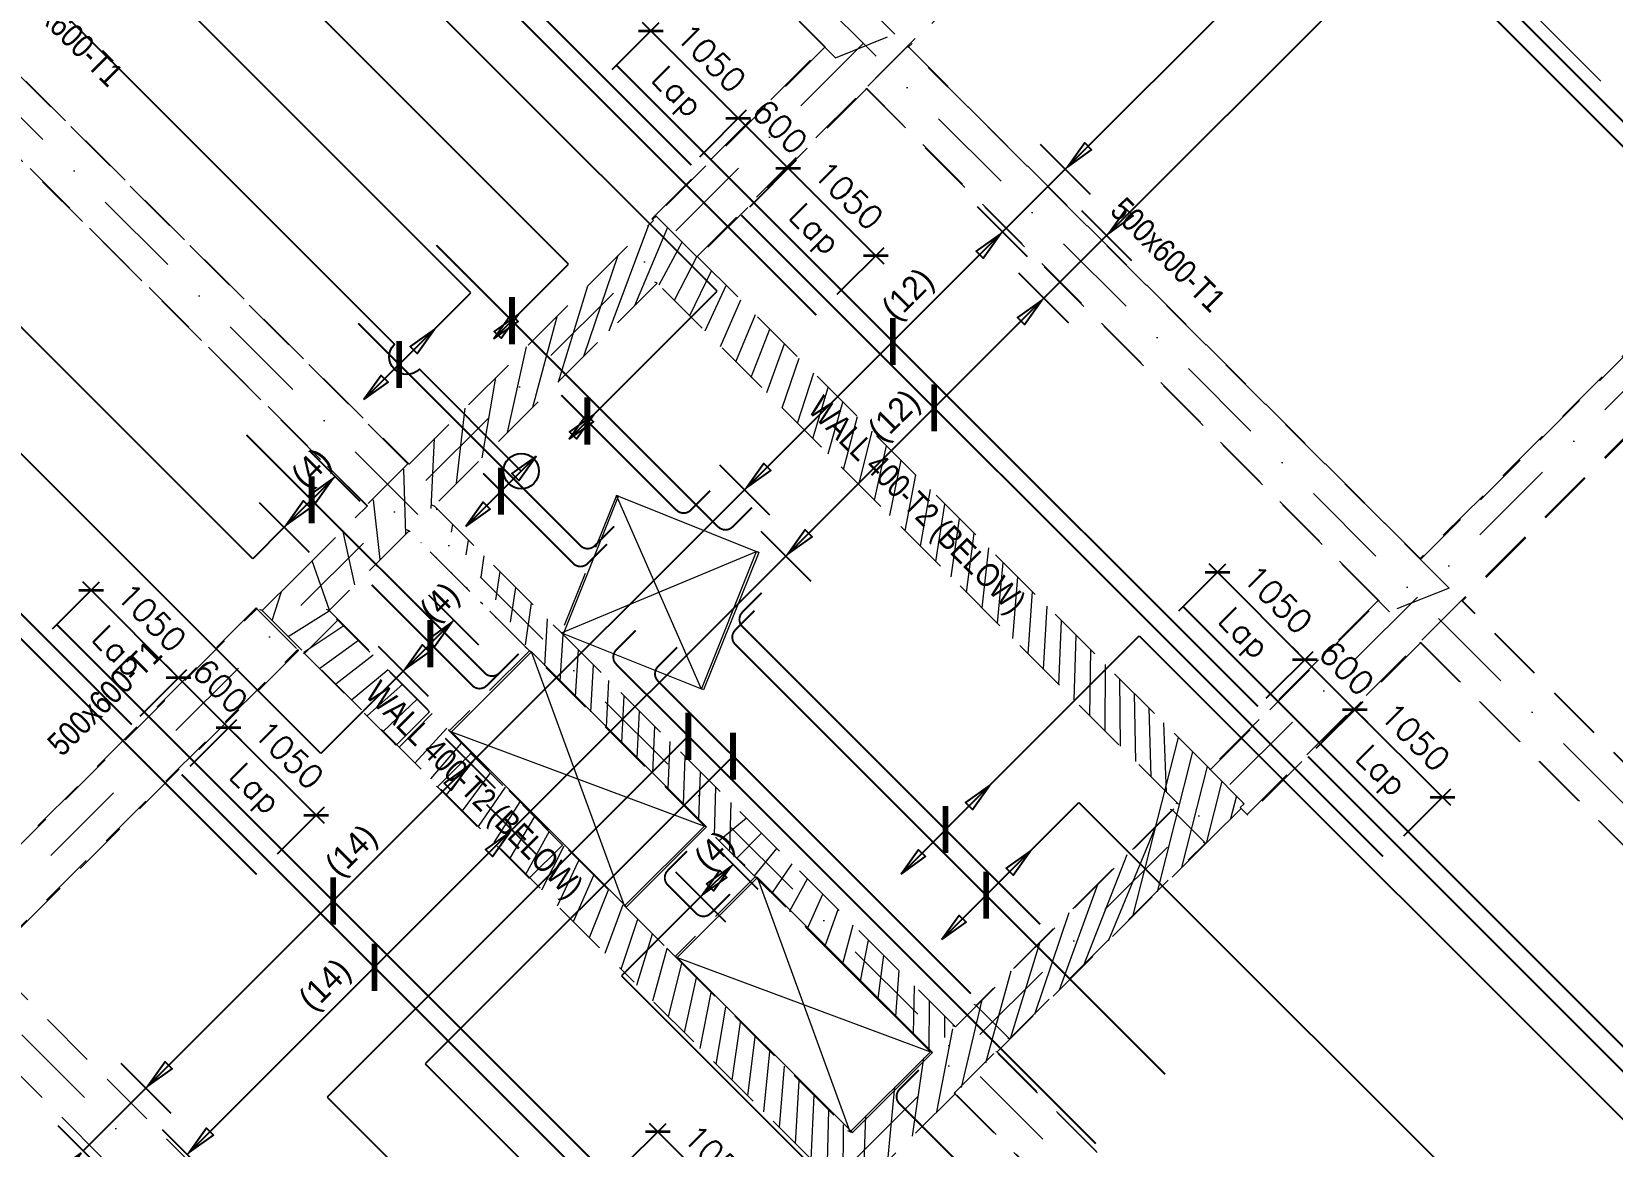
# Model space of a CAD drawing. Extents: x 660761725 to 1323371458, y 2734871439 to 5470067957.
# Drawn here: x 661448798 to 661462213, y 2735029801 to 2735039265 of the extents above; entities that cross this region are included whole.
import ezdxf

# ---------------------------------------------------------------- set-up
doc = ezdxf.new("R2010")
doc.units = 0
for name, pattern in [('AXES', [1.95, 1.2, -0.25, 0.25, -0.25]), ('Hidden', [714.375, 476.25, -238.125]), ('sbp_axis_short', [10, 5, -2.5, 0, -2.5])]:
    doc.linetypes.add(name, pattern=pattern)
doc.layers.add('A-DETL', color=5, linetype='Continuous', lineweight=9, true_color=0x0000ff)
for name, color, linetype, lineweight in [('A-FLOR-PATT', 7, 'Continuous', 15), ('A-ROOF', 7, 'Continuous', 15), ('A-WALL-IDEN', 7, 'Continuous', 9), ('I-WALL', 7, 'Continuous', 15), ('S-BEAM-IDEN', 2, 'Continuous', 9), ('S-GRID', 7, 'Continuous', 9)]:
    doc.layers.add(name, color=color, linetype=linetype, lineweight=lineweight)
for name, color, linetype in [('S-AXIS', 20, 'AXES'), ('S-RBAR-T16', 201, 'Continuous'), ('S-RBAR-T20', 10, 'Continuous'), ('S-RDIMO', 8, 'Continuous')]:
    doc.layers.add(name, color=color, linetype=linetype)
doc.styles.add('Arial Narrow_1', font='ARIALN.TTF', dxfattribs={"height": 199.9999999999998})
doc.styles.add('ROMANS', font='romans.shx')
doc.dimstyles.new('S-DIMI-100', dxfattribs={"dimscale": 100, "dimtxt": 2, "dimasz": 1.5, "dimexe": 1, "dimexo": 1, "dimgap": 1, "dimtad": 1, "dimdec": 0, "dimzin": 12, "dimdsep": 46, "dimtxsty": 'ROMANS', "dimblk": 'ARCHTICK', "dimcen": 0.09, "dimdle": 1, "dimclrd": 8, "dimclre": 8, "dimclrt": 4, "dimadec": 0, "dimazin": 3, "dimtfac": 1, "dimtdec": 0, "dimtix": 1, "dimtmove": 1, "dimatfit": 3, "dimtolj": 1, "dimtzin": 0, "dimarcsym": 0})
pattern_1 = [(74.99999999999999, (0, 0), (-153.3407249233896, 41.08752341002518), [])]

# ---------------------------------------------------------------- blocks, each defined once
blk = doc.blocks.new('I am… All Range.')
at = {"layer": 'S-GRID', "color": 8, "linetype": 'sbp_axis_short', "lineweight": 13, "ltscale": 150}
for p, q in [((662618010.1861551, 2734519029.21969), (662684113.7569702, 2734585132.790505)), ((662622712.44625, 2734514326.959595), (662688816.0170653, 2734580430.53041)), ((662625330.4193549, 2734550528.670175), (662653950.0332651, 2734521909.056264)), ((662622360.5708737, 2734547558.821693), (662650980.3147497, 2734518939.077817)), ((662618471.4835767, 2734543669.734396), (662647091.3762469, 2734515049.841725)), ((662614582.3962799, 2734539780.647099), (662643202.2889504, 2734511160.754429))]:
    blk.add_line(p, q, dxfattribs=at)
blk = doc.blocks.new('I am… Atomic.')
at = {"layer": 'A-FLOR-PATT', "transparency": 33554600}
h = blk.add_hatch(dxfattribs=at)
h.set_pattern_fill('ANSI31', color=8, scale=50, angle=30, style=0)
h.set_pattern_definition(pattern_1)
edge = h.paths.add_edge_path()
edge.add_line((662389967.6433319, 2734579123.010657), (662390007.8012236, 2734579503.468677))
edge.add_line((662342114.705975, 2734544592.546931), (662390007.8012234, 2734579503.468677))
edge.add_line((662363195.8073889, 2734559608.047176), (662389967.7690635, 2734579123.040917))
edge.add_line((662362417.6524743, 2734559040.823584), (662363719.8899552, 2734559990.06879))
edge.add_line((662346720.4841449, 2734547598.623516), (662362783.6519626, 2734559307.613063))
edge.add_line((662345821.5310795, 2734546943.346041), (662347578.010761, 2734548223.703842))
edge.add_line((662342292.6126368, 2734544370.997322), (662346307.4227723, 2734547297.529027))
edge.add_line((662325865.2845687, 2734528370.671522), (662342114.6925843, 2734544592.5523))
edge.add_line((662340490.7204528, 2734542572.157625), (662342149.9785906, 2734544228.604904))
edge.add_line((662339422.0417168, 2734541505.28928), (662341320.3495216, 2734543400.381265))
edge.add_line((662336597.6306283, 2734538685.662872), (662340136.8031961, 2734542218.839921))
edge.add_line((662332705.8949801, 2734534800.520002), (662336243.7133716, 2734538332.345168))
edge.add_line((662332253.0745114, 2734534348.466631), (662332782.9359009, 2734534877.430412))
edge.add_line((662326312.3910785, 2734528417.846987), (662332351.9776915, 2734534447.202265))
edge.add_line((662325865.2845687, 2734528370.671522), (662326312.3910785, 2734528417.846987))
h = blk.add_hatch(dxfattribs=at)
h.set_pattern_fill('ANSI31', color=8, scale=50, angle=30, style=0)
h.set_pattern_definition(pattern_1)
edge = h.paths.add_edge_path()
edge.add_line((662389967.6433319, 2734579123.010657), (662390007.8012236, 2734579503.468677))
edge.add_line((662390178.8400514, 2734578972.951882), (662393574.2351673, 2734576558.543434))
edge.add_line((662390389.9110394, 2734578822.862847), (662389967.7690635, 2734579123.040917))
edge.add_line((662401600.1085552, 2734571260.373601), (662390007.8012234, 2734579503.468677))
edge.add_line((662401045.2346829, 2734570742.112331), (662400996.5411683, 2734571280.666277))
edge.add_line((662400996.5411683, 2734571280.666277), (662391834.41239, 2734577795.702194))
edge.add_line((662401631.7932035, 2734570909.939), (662401600.1085552, 2734571260.373601))
edge.add_line((662398386.0115408, 2734568087.393885), (662401045.2346829, 2734570742.112331))
edge.add_line((662378065.801715, 2734545768.423274), (662383150.2610395, 2734551353.010825))
edge.add_line((662383150.2610395, 2734551353.010825), (662388234.7203641, 2734556937.598375))
edge.add_line((662388234.7203641, 2734556937.598375), (662393319.1796887, 2734562522.185926))
edge.add_line((662393319.1796887, 2734562522.185926), (662398403.6390133, 2734568106.773477))
edge.add_line((662377177.0145457, 2734544792.211362), (662378389.7704264, 2734546124.258873))
edge.add_line((662345219.5168241, 2734509691.243385), (662350637.7770958, 2734515642.46591))
edge.add_line((662350637.7770958, 2734515642.46591), (662356056.0373675, 2734521593.688435))
edge.add_line((662356056.0373675, 2734521593.688435), (662361474.2976393, 2734527544.91096))
edge.add_line((662361474.2976393, 2734527544.91096), (662366892.5579109, 2734533496.133485))
edge.add_line((662366892.5579109, 2734533496.133485), (662372310.8181826, 2734539447.35601))
edge.add_line((662372310.8181826, 2734539447.35601), (662377729.0784543, 2734545398.578536))
edge.add_line((662345267.5598451, 2734509156.384884), (662400082.3408674, 2734569362.972085))
edge.add_line((662401418.6805061, 2734570690.601139), (662400941.3227103, 2734570214.051982))
edge.add_line((662400082.3408674, 2734569362.972085), (662401631.7932035, 2734570909.939))
h = blk.add_hatch(dxfattribs=at)
h.set_pattern_fill('ANSI31', color=8, scale=50, angle=30, style=0)
h.set_pattern_definition(pattern_1)
edge = h.paths.add_edge_path()
edge.add_line((662345468.2720397, 2734510142.524049), (662345661.1307589, 2734509588.669044))
edge.add_line((662345219.5168241, 2734509691.243385), (662350637.7770958, 2734515642.46591))
edge.add_line((662350637.7770958, 2734515642.46591), (662356056.0373675, 2734521593.688435))
edge.add_line((662356056.0373675, 2734521593.688435), (662361474.2976393, 2734527544.91096))
edge.add_line((662361474.2976393, 2734527544.91096), (662366892.5579109, 2734533496.133485))
edge.add_line((662366892.5579109, 2734533496.133485), (662372310.8181826, 2734539447.35601))
edge.add_line((662372310.8181826, 2734539447.35601), (662377729.0784543, 2734545398.578536))
edge.add_line((662345267.5598451, 2734509156.384884), (662400082.3408674, 2734569362.972085))
h = blk.add_hatch(dxfattribs=at)
h.set_pattern_fill('ANSI31', color=8, scale=50, angle=30, style=0)
h.set_pattern_definition(pattern_1)
h.paths.add_polyline_path([(662350481.6833518, 2734529010.615821), (662347130.08703, 2734525664.697063), (662342140.050475, 2734530654.737032), (662345491.6468021, 2734534000.65579)])
h.paths.add_polyline_path([(662342706.3069187, 2734530654.268376), (662345491.6356469, 2734533434.878781), (662349911.8950287, 2734529014.616375), (662347128.9243566, 2734526231.647893)], flags=16)
h = blk.add_hatch(dxfattribs=at)
h.set_pattern_fill('ANSI31', color=8, scale=50, angle=30, style=0)
h.set_pattern_definition(pattern_1)
edge = h.paths.add_edge_path()
edge.add_line((662348021.9696456, 2734527120.834711), (662347809.619302, 2734526908.844087))
edge.add_line((662344677.9657329, 2734530464.840913), (662348021.9696456, 2734527120.834711))
edge.add_line((662346323.225431, 2734528395.238966), (662345892.8153635, 2734528825.649329))
edge.add_line((662344406.4214969, 2734530312.044213), (662343385.8280276, 2734531332.638381))
edge.add_line((662343598.1783756, 2734531544.629009), (662344677.9657329, 2734530464.840913))
edge.add_line((662346341.2036034, 2734528388.035919), (662347827.5974464, 2734526901.640992))
edge.add_line((662345892.8153635, 2734528825.649329), (662344406.4215387, 2734530312.044254))
h = blk.add_hatch(dxfattribs=at)
h.set_pattern_fill('ANSI31', color=8, scale=50, angle=30, style=0)
h.set_pattern_definition(pattern_1)
edge = h.paths.add_edge_path()
edge.add_line((662326312.3910785, 2734528417.846987), (662333102.7430063, 2734521695.273901))
edge.add_line((662325865.2845687, 2734528370.671522), (662344964.0169713, 2734509462.575772))
edge.add_line((662336968.3324986, 2734517868.269328), (662339133.8364366, 2734515724.380668))
edge.add_line((662332502.0842122, 2734522289.937136), (662334515.7142464, 2734520296.40643))
edge.add_line((662333458.4230682, 2734521343.144109), (662337828.6853824, 2734517016.504176))
edge.add_line((662338184.3654449, 2734516664.374383), (662344781.0343132, 2734510133.551082))
edge.add_line((662344781.0343132, 2734510133.551082), (662344829.7545922, 2734510084.405783))
edge.add_line((662344829.7545922, 2734510084.405783), (662344878.4748713, 2734510035.260483))
edge.add_line((662344878.4748713, 2734510035.260483), (662344927.1951503, 2734509986.115183))
edge.add_line((662344927.1951503, 2734509986.115183), (662344975.9154292, 2734509936.969883))
edge.add_line((662344975.9154292, 2734509936.969883), (662345024.6357082, 2734509887.824584))
edge.add_line((662345024.6357082, 2734509887.824584), (662345073.3559872, 2734509838.679284))
edge.add_line((662345073.3559872, 2734509838.679284), (662345122.0762662, 2734509789.533985))
edge.add_line((662345122.0762662, 2734509789.533985), (662345170.7965451, 2734509740.388685))
edge.add_line((662345170.7965451, 2734509740.388685), (662345219.5168241, 2734509691.243385))
edge.add_line((662344964.0169713, 2734509462.575772), (662345267.5598451, 2734509156.384884))
edge.add_line((662345267.5598451, 2734509156.384884), (662345219.5168241, 2734509691.243385))
edge = h.paths.add_edge_path()
edge.add_line((662345219.5168241, 2734509691.243385), (662345513.1205869, 2734510013.727216))
edge.add_line((662345468.2720397, 2734510142.524049), (662345661.1307589, 2734509588.669044))
edge.add_line((662345267.5598451, 2734509156.384884), (662345661.1307589, 2734509588.669044))
edge = h.paths.add_edge_path()
edge.add_line((662325865.2845687, 2734528370.671522), (662326389.6555356, 2734528894.154181))
edge.add_line((662326389.6555356, 2734528894.154181), (662326589.2420617, 2734528694.228972))
edge.add_line((662326589.2420617, 2734528694.228972), (662326314.0211399, 2734528416.233197))
at = {"layer": 'A-DETL', "color": 8, "linetype": 'Hidden', "lineweight": 9}
for p, q in [((662340128.0735683, 2734542222.337516), (662346962.0582663, 2734535388.346041)), ((662346915.8904798, 2734535439.747996), (662340136.8031961, 2734542218.839921)), ((662345828.0583968, 2734533658.573791), (662353293.3774755, 2734541117.567106)), ((662353213.3081869, 2734541024.322538), (662347623.5611768, 2734535439.312018)), ((662343376.195825, 2734531901.603003), (662336588.4740171, 2734538689.331543)), ((662336597.6306283, 2734538685.662872), (662343385.3559159, 2734531897.932939)), ((662336234.9845982, 2734538335.842422), (662343022.7064159, 2734531548.113872)), ((662343031.4386692, 2734531544.615224), (662336243.7133716, 2734538332.345168)), ((662357553.111309, 2734536679.26315), (662351963.4553444, 2734531094.343599)), ((662351971.9167507, 2734531090.953468), (662357561.5727153, 2734536675.873019)), ((662350497.8719653, 2734528923.893819), (662357993.6440659, 2734536413.314352)), ((662357915.4686385, 2734536321.962039), (662352325.820084, 2734530737.049892)), ((662347508.2953504, 2734535549.087306), (662347261.1964372, 2734535796.605725)), ((662347003.4014653, 2734535347.0028), (662347508.2953504, 2734535549.087306)), ((662345444.5514653, 2734533981.500093), (662346907.4290736, 2734535443.138127)), ((662346915.8904798, 2734535439.747996), (662345450.4744734, 2734533975.573715)), ((662346907.4290736, 2734535443.138127), (662347003.4014653, 2734535347.0028)), ((662346907.4290736, 2734535443.138127), (662346915.8904798, 2734535439.747996)), ((662347614.4000547, 2734535442.982496), (662347261.0605286, 2734535089.343482)), ((662352170.062581, 2734530887.315452), (662347614.4000547, 2734535442.982496)), ((662347623.5611768, 2734535439.312018), (662347614.4000547, 2734535442.982496)), ((662347623.5611768, 2734535439.312018), (662351971.9167507, 2734531090.953468)), ((662347269.7938131, 2734535085.84442), (662345837.5190523, 2734533654.783303)), ((662347261.0605286, 2734535089.343482), (662351665.1686958, 2734530685.230947)), ((662347261.0605286, 2734535089.343482), (662347269.7938131, 2734535085.84442)), ((662351618.1493869, 2734530737.48587), (662347269.7938131, 2734535085.84442)), ((662345483.1627197, 2734534004.055006), (662345470.6868453, 2734534009.053566)), ((662343385.3559159, 2734531897.932939), (662345458.4881167, 2734533967.553276)), ((662345450.4744734, 2734533975.573715), (662345444.5514653, 2734533981.500093)), ((662345458.4881167, 2734533967.553276), (662345450.4744734, 2734533975.573715)), ((662345452.5503391, 2734533973.494431), (662345483.1627197, 2734534004.055006)), ((662345458.4881167, 2734533967.553276), (662345452.5503391, 2734533973.494431)), ((662345483.1627197, 2734534004.055006), (662345765.4859617, 2734533721.252457)), ((662345828.0583968, 2734533658.573791), (662345765.4859617, 2734533721.252457)), ((662345837.5190523, 2734533654.783303), (662345828.0583968, 2734533658.573791)), ((662345837.5190523, 2734533654.783303), (662350185.874626, 2734529306.424752)), ((662345491.6356456, 2734533434.878783), (662343598.1783756, 2734531544.629009)), ((662345491.6356456, 2734533434.878783), (662345470.6755298, 2734533443.276623)), ((662349915.4269156, 2734529011.084485), (662345491.6356456, 2734533434.878783)), ((662343376.195825, 2734531901.603003), (662343022.7064159, 2734531548.113872)), ((662343385.3559159, 2734531897.932939), (662343376.195825, 2734531901.603003)), ((662345145.8441398, 2734531632.084157), (662344677.965756, 2734530464.840971)), ((662345163.8222747, 2734531624.881071), (662345145.8441398, 2734531632.084157)), ((662345163.7756901, 2734531624.896658), (662345160.9057834, 2734531626.047002)), ((662342423.1842734, 2734530937.391204), (662343031.4386692, 2734531544.615224)), ((662343022.7064159, 2734531548.113872), (662343031.4386692, 2734531544.615224)), ((662343577.2175136, 2734531553.027148), (662343598.1783756, 2734531544.629009)), ((662343598.1783756, 2734531544.629009), (662344677.9657329, 2734530464.840913)), ((662343385.8280276, 2734531332.638381), (662342706.3069147, 2734530654.268369)), ((662343385.8280276, 2734531332.638381), (662343364.8670819, 2734531341.036553)), ((662344406.4214969, 2734530312.044213), (662343385.8280276, 2734531332.638381)), ((662351971.9167507, 2734531090.953468), (662351963.4553444, 2734531094.343599)), ((662351963.4553444, 2734531094.343599), (662352211.4057801, 2734530845.972211)), ((662342423.1842734, 2734530937.391204), (662342140.0504761, 2734530654.737032)), ((662352211.4057801, 2734530845.972211), (662351706.511895, 2734530643.887706)), ((662342087.4257379, 2734530676.581545), (662339453.030753, 2734528046.646993)), ((662339459.4597347, 2734528041.227738), (662342093.3452317, 2734530670.653666)), ((662342087.4257379, 2734530676.581545), (662342093.3452317, 2734530670.653666)), ((662342093.3452317, 2734530670.653666), (662342446.9485404, 2734530316.450637)), ((662342140.0504761, 2734530654.737032), (662342119.0891988, 2734530663.135338)), ((662342140.0504761, 2734530654.737032), (662345289.7898604, 2734527504.995492)), ((662342706.3069147, 2734530654.268369), (662342685.3457012, 2734530662.666649)), ((662342706.3069147, 2734530654.268369), (662343726.9003743, 2734529633.674211)), ((662351609.6879807, 2734530740.876001), (662350177.4132198, 2734529309.814883)), ((662350185.874626, 2734529306.424752), (662351618.1493869, 2734530737.48587)), ((662351706.511895, 2734530643.887706), (662351609.6879807, 2734530740.876001)), ((662351609.6879807, 2734530740.876001), (662351618.1493869, 2734530737.48587)), ((662352316.6565512, 2734530740.721336), (662351963.3170251, 2734530387.082322)), ((662352325.820084, 2734530737.049892), (662352316.6565512, 2734530740.721336)), ((662358491.0865248, 2734524566.285238), (662352316.6565512, 2734530740.721336)), ((662358493.8343017, 2734524569.031452), (662352325.820084, 2734530737.049892)), ((662342498.4188803, 2734530290.560136), (662342781.2104076, 2734530573.351441)), ((662342781.2104076, 2734530573.351441), (662342770.2824794, 2734530577.729804)), ((662343557.5997213, 2734529795.644271), (662342781.2104076, 2734530573.351441)), ((662344677.9657329, 2734530464.840913), (662348021.9696456, 2734527120.834711)), ((662344677.965756, 2734530464.840971), (662344695.9438909, 2734530457.637886)), ((662344693.0273994, 2734530458.803817), (662344695.8973063, 2734530457.653473)), ((662351972.0527202, 2734530383.582294), (662350504.4944506, 2734528917.267565)), ((662351963.3170251, 2734530387.082322), (662351972.0527202, 2734530383.582294)), ((662351963.3170251, 2734530387.082322), (662358137.5971158, 2734524212.796107)), ((662351972.0527202, 2734530383.582294), (662358140.2166456, 2734524215.414147)), ((662339803.7524515, 2734527690.964894), (662342440.3301194, 2734530323.078434)), ((662342446.9485404, 2734530316.450637), (662339813.2130263, 2734527687.174438)), ((662342446.9485404, 2734530316.450637), (662342440.3301194, 2734530323.078434)), ((662342487.1485704, 2734530295.075677), (662342498.4188803, 2734530290.560136)), ((662342498.4188803, 2734530290.560136), (662343274.808194, 2734529512.852966)), ((662344406.4215387, 2734530312.044254), (662343726.9004164, 2734529633.674253)), ((662345892.8153635, 2734528825.649329), (662344406.4215387, 2734530312.044254)), ((662344424.3996737, 2734530304.841169), (662344406.4215387, 2734530312.044254)), ((662343274.808194, 2734529512.852966), (662343557.5997213, 2734529795.644271)), ((662343548.8696114, 2734529799.14206), (662343557.4830095, 2734529795.691033)), ((662343726.9004164, 2734529633.674253), (662345213.2942317, 2734528147.279336)), ((662343726.9004164, 2734529633.674253), (662343744.8785514, 2734529626.471168)), ((662343726.9003743, 2734529633.674211), (662345213.2942315, 2734528147.279336)), ((662343274.6914823, 2734529512.899728), (662343265.7357025, 2734529516.487933)), ((662343910.5218886, 2734529442.133827), (662343902.7728533, 2734529445.23854)), ((662343627.7303615, 2734529159.342522), (662343910.5218886, 2734529442.133827)), ((662344686.9112023, 2734528664.426657), (662343910.5218886, 2734529442.133827)), ((662350177.4132198, 2734529309.814883), (662350185.874626, 2734529306.424752)), ((662350472.3867296, 2734529014.34059), (662350177.4132198, 2734529309.814883)), ((662343619.6389443, 2734529162.584414), (662343627.7303615, 2734529159.342522)), ((662343627.7303615, 2734529159.342522), (662344404.1196752, 2734528381.635352)), ((662348021.9696456, 2734527120.834711), (662349915.4269156, 2734529011.084485)), ((662349860.895212, 2734528963.6166), (662348199.4949895, 2734527302.217682)), ((662349844.917619, 2734528970.018152), (662349860.895212, 2734528963.6166)), ((662350143.2185988, 2734528680.813993), (662349860.895212, 2734528963.6166)), ((662349915.4269156, 2734529011.084485), (662349894.466053, 2734529019.482624)), ((662350198.549557, 2734528727.961649), (662350446.4095278, 2734528975.401748)), ((662350439.9030727, 2734528981.911905), (662350472.3867296, 2734529014.34059)), ((662350446.4095278, 2734528975.401748), (662350439.9030727, 2734528981.911905)), ((662350504.4944506, 2734528917.267565), (662350446.4095278, 2734528975.401748)), ((662350472.2700179, 2734529014.387351), (662350460.7225554, 2734529019.013935)), ((662350497.8719653, 2734528923.893819), (662350504.4944506, 2734528917.267565)), ((662346323.225431, 2734528395.238966), (662345892.8153635, 2734528825.649329)), ((662344404.1196752, 2734528381.635352), (662344686.9112023, 2734528664.426657)), ((662344681.3599852, 2734528666.650796), (662344686.7944906, 2734528664.473418)), ((662350198.549557, 2734528727.961649), (662348375.3924686, 2734526907.89297)), ((662348481.8183763, 2734527019.415075), (662350143.2185988, 2734528680.813993)), ((662350143.101887, 2734528680.860754), (662350128.0402124, 2734528686.895336)), ((662344404.0029633, 2734528381.682113), (662344398.2260764, 2734528383.996669)), ((662346323.2254685, 2734528395.239004), (662345643.7043407, 2734527716.869016)), ((662347087.3109767, 2734527631.152898), (662346323.225431, 2734528395.238966)), ((662347087.3110013, 2734527631.152914), (662346323.2254685, 2734528395.239004)), ((662346341.2036034, 2734528388.035919), (662346323.2254685, 2734528395.239004)), ((662345213.2942317, 2734528147.279336), (662345218.6512196, 2734528152.62725)), ((662345231.1553079, 2734528140.123152), (662345213.2942317, 2734528147.279336)), ((662345213.2942315, 2734528147.279336), (662345572.9236578, 2734527787.649664)), ((662345572.9236578, 2734527787.649664), (662345643.704299, 2734527716.868974)), ((662345643.7043407, 2734527716.869016), (662347130.098179, 2734526230.474077)), ((662345661.6824757, 2734527709.665931), (662345643.7043407, 2734527716.869016)), ((662345643.704299, 2734527716.868974), (662347130.0981791, 2734526230.474077)), ((662339813.2130263, 2734527687.174438), (662344159.8036484, 2734523336.897595)), ((662346811.0908083, 2734525983.693503), (662345289.7898604, 2734527504.995492)), ((662343805.8863698, 2734522983.579849), (662339459.2958959, 2734527333.856544)), ((662348199.4949895, 2734527302.217682), (662348181.5059037, 2734527309.425155)), ((662348481.8183763, 2734527019.415075), (662348199.4949895, 2734527302.217682)), ((662348021.9696456, 2734527120.834711), (662348001.0080369, 2734527129.233149)), ((662348012.7404133, 2734526558.074927), (662348366.2298224, 2734526911.564058)), ((662348366.2298224, 2734526911.564058), (662348375.3924686, 2734526907.89297)), ((662354781.2747371, 2734520496.512781), (662348366.2298224, 2734526911.564058)), ((662348375.3924686, 2734526907.89297), (662354784.0222851, 2734520499.258766)), ((662348464.6284972, 2734527026.302339), (662348481.7016644, 2734527019.461837)), ((662348021.4752218, 2734526554.575255), (662347130.0870286, 2734525664.697064)), ((662348021.4752218, 2734526554.575255), (662348012.7404133, 2734526558.074927)), ((662348012.7404133, 2734526558.074927), (662354427.785328, 2734520143.02365)), ((662354430.404629, 2734520145.641461), (662348021.4752218, 2734526554.575255)), ((662347130.0981791, 2734526230.474077), (662347109.1362193, 2734526238.872655)), ((662347130.098179, 2734526230.474077), (662347135.4551669, 2734526235.82199)), ((662347130.0981847, 2734526230.474071), (662347135.4551735, 2734526235.821985)), ((662347130.098179, 2734526230.474077), (662347147.9592552, 2734526223.317892))]:
    blk.add_line(p, q, dxfattribs=at)
at = {"layer": 'A-ROOF', "color": 8, "lineweight": 13}
for p, q in [((662344695.9438909, 2734530457.637886), (662345163.8222747, 2734531624.881071)), ((662345163.8222747, 2734531624.881071), (662346352.6803589, 2734531148.351455)), ((662345866.8249056, 2734529988.314012), (662346334.7022239, 2734531155.55454)), ((662346352.6803589, 2734531148.351455), (662345884.8019751, 2734529981.108269)), ((662346352.6803589, 2734531148.351455), (662346334.7022239, 2734531155.55454)), ((662345884.8019751, 2734529981.108269), (662344695.9438909, 2734530457.637886)), ((662343744.8785514, 2734529626.471168), (662344424.3996737, 2734530304.841169)), ((662344424.3996737, 2734530304.841169), (662345910.7934984, 2734528818.446243)), ((662345231.2723666, 2734528140.076252), (662343744.8785514, 2734529626.471168)), ((662345218.6863284, 2734528152.662299), (662345892.8153635, 2734528825.649329)), ((662345910.7934984, 2734528818.446243), (662345231.2723666, 2734528140.076252)), ((662345910.7934984, 2734528818.446243), (662345892.8153635, 2734528825.649329)), ((662345661.6824757, 2734527709.665931), (662346341.2036034, 2734528388.035919)), ((662346341.2036034, 2734528388.035919), (662347827.5974464, 2734526901.640992)), ((662347148.076314, 2734526223.270991), (662345661.6824757, 2734527709.665931)), ((662347809.6193115, 2734526908.844077), (662347094.4971269, 2734527623.966783)), ((662347135.4902757, 2734526235.857039), (662347809.6193115, 2734526908.844077)), ((662347827.5974464, 2734526901.640992), (662347148.076314, 2734526223.270991)), ((662347827.5974464, 2734526901.640992), (662347809.6193115, 2734526908.844077))]:
    blk.add_line(p, q, dxfattribs=at)
at = {"layer": 'I-WALL', "color": 8, "lineweight": 13}
for p, q in [((662347130.0981872, 2734526230.474073), (662346341.2036034, 2734528388.035919)), ((662347809.6192976, 2734526908.844082), (662347087.3460559, 2734527631.117818)), ((662347135.4902813, 2734526235.857033), (662347809.619302, 2734526908.844087)), ((662347788.657605, 2734526917.242554), (662347809.6192976, 2734526908.844082))]:
    blk.add_line(p, q, dxfattribs=at)
for points in [[(662345866.8358136, 2734529988.30964), (662345145.8441398, 2734531632.084157)], [(662344677.965756, 2734530464.840971), (662346334.7022239, 2734531155.55454)], [(662345213.2942314, 2734528147.279336), (662344424.3996737, 2734530304.841169)], [(662343744.8785514, 2734529626.471168), (662345892.8153635, 2734528825.649329)], [(662345661.6824757, 2734527709.665931), (662347809.6192971, 2734526908.844083)]]:
    blk.add_lwpolyline(points, dxfattribs=at)
at = {"layer": 'A-WALL-IDEN', "color": 8, "char_height": 199.9999999999998, "width": 3070.463124999997, "attachment_point": 1, "style": 'Arial Narrow_1'}
for insert, rotation in [((662346901.3571664, 2734532494.35248), 315), ((662343143.7095424, 2734530075.68225), 314.9999999999998)]:
    blk.add_mtext('WALL 400-T2 (BELOW)', dxfattribs=dict(at, insert=insert, rotation=rotation))
at = {"layer": 'S-BEAM-IDEN', "color": 8, "char_height": 199.9999999999998, "width": 1539.239999999998, "attachment_point": 1, "style": 'Arial Narrow_1'}
for insert, rotation in [((662340109.7580925, 2734536094.169872), 314.9999999999997), ((662349465.7372098, 2734534179.245167), 314.9999999999996), ((662340298.6110724, 2734529548.71847), 45.00002399360365)]:
    blk.add_mtext('500x600-T1', dxfattribs=dict(at, insert=insert, rotation=rotation))
blk = doc.blocks.new('_ARCHTICK')
at = {"color": 0, "linetype": 'ByBlock', "const_width": 0.15}
blk.add_lwpolyline([(-0.5, -0.5), (0.5, 0.5)], dxfattribs=at)
blk = doc.blocks.new('*D205')
at = {"layer": 'S-RBAR-T16', "color": 8, "lineweight": -2, "transparency": 16777216}
for p, q in [((661450142.9926059, 2735033028.394253), (661450540.7912176, 2735033426.192596)), ((661451283.2530386, 2735032542.30887), (661450399.3698614, 2735033426.192644)), ((661450885.4547255, 2735032285.932134), (661451283.2530863, 2735032683.730227))]:
    blk.add_line(p, q, dxfattribs=at)
at = {"layer": 'S-RBAR-T16', "color": 8, "lineweight": -2, "transparency": 16777216, "xscale": 150, "yscale": 150, "zscale": 150}
for p, rotation in [((661450470.0805156, 2735033355.481942), 134.999980681309), ((661451212.5423844, 2735032613.019572), 314.999980681309)]:
    blk.add_blockref('_ARCHTICK', p, dxfattribs=dict(at, rotation=rotation))
at = {"layer": 'S-RBAR-T16', "color": 4, "transparency": 16777216, "char_height": 200, "attachment_point": 5, "rotation": 314.999980681309, "style": 'ROMANS'}
for s, insert in [('\\A1;1050', (661450982.7328539, 2735033125.672066)), ('\\A1;Lap', (661450676.319812, 2735032819.259231))]:
    blk.add_mtext(s, dxfattribs=dict(at, insert=insert))
blk = doc.blocks.new('*D206')
at = {"layer": 'S-RBAR-T16', "color": 8, "lineweight": -2, "transparency": 16777216}
for p, q in [((661448976.2664207, 2735034195.120448), (661449374.0650047, 2735034592.918763)), ((661450116.5268286, 2735033709.035035), (661449232.6436485, 2735034592.918811)), ((661449718.7285372, 2735033452.65832), (661450116.5268763, 2735033850.456391))]:
    blk.add_line(p, q, dxfattribs=at)
at = {"layer": 'S-RBAR-T16', "color": 8, "lineweight": -2, "transparency": 16777216, "xscale": 150, "yscale": 150, "zscale": 150}
for p, rotation in [((661449303.3543028, 2735034522.208109), 134.999980681309), ((661450045.8161744, 2735033779.745737), 314.999980681309)]:
    blk.add_blockref('_ARCHTICK', p, dxfattribs=dict(at, rotation=rotation))
at = {"layer": 'S-RBAR-T16', "color": 4, "transparency": 16777216, "char_height": 200, "attachment_point": 5, "rotation": 314.999980681309, "style": 'ROMANS'}
for s, insert in [('\\A1;1050', (661449816.0066425, 2735034292.398232)), ('\\A1;Lap', (661449509.5936006, 2735033985.985396))]:
    blk.add_mtext(s, dxfattribs=dict(at, insert=insert))
blk = doc.blocks.new('*D207')
at = {"layer": 'S-RBAR-T16', "color": 8, "lineweight": -2, "transparency": 16777216}
for p, q in [((661450045.8164462, 2735033779.746009), (661449939.7504648, 2735033885.812061)), ((661449718.7285372, 2735033452.65832), (661450116.5271481, 2735033850.456663)), ((661450470.0803714, 2735033355.481797), (661450045.8164462, 2735033779.746009)), ((661450142.9926059, 2735033028.394253), (661450540.7910733, 2735033426.192451)), ((661450470.0803714, 2735033355.481797), (661450576.1463528, 2735033249.415744))]:
    blk.add_line(p, q, dxfattribs=at)
at = {"layer": 'S-RBAR-T16', "color": 8, "lineweight": -2, "transparency": 16777216, "xscale": 150, "yscale": 150, "zscale": 150}
for p, rotation in [((661450045.8164462, 2735033779.746009), 314.999980681309), ((661450470.0803714, 2735033355.481797), 134.999980681309)]:
    blk.add_blockref('_ARCHTICK', p, dxfattribs=dict(at, rotation=rotation))
at = {"layer": 'S-RBAR-T16', "color": 4, "transparency": 16777216, "insert": (661450399.3698126, 2735033709.035212), "char_height": 200, "attachment_point": 5, "rotation": 314.999980681309, "style": 'ROMANS'}
blk.add_mtext('\\A1;600', dxfattribs=at)
blk = doc.blocks.new('*D209')
at = {"layer": 'S-RBAR-T16', "color": 8, "lineweight": -2, "transparency": 16777216}
for p, q in [((661453784.6228135, 2735029598.647724), (661454182.4213963, 2735029996.446039)), ((661454924.8831466, 2735029112.562384), (661454041.00004, 2735029996.446087)), ((661454527.0848562, 2735028856.18567), (661454924.8831943, 2735029253.98374))]:
    blk.add_line(p, q, dxfattribs=at)
at = {"layer": 'S-RBAR-T16', "color": 8, "lineweight": -2, "transparency": 16777216, "xscale": 150, "yscale": 150, "zscale": 150}
for p, rotation in [((661454111.7106943, 2735029925.735385), 134.999980681309), ((661454854.1724924, 2735029183.273086), 314.999980681309)]:
    blk.add_blockref('_ARCHTICK', p, dxfattribs=dict(at, rotation=rotation))
at = {"layer": 'S-RBAR-T16', "color": 4, "transparency": 16777216, "char_height": 200, "attachment_point": 5, "rotation": 314.999980681309, "style": 'ROMANS'}
for s, insert in [('\\A1;1050', (661454624.3629973, 2735029695.925544)), ('\\A1;Lap', (661454317.9499555, 2735029389.512709))]:
    blk.add_mtext(s, dxfattribs=dict(at, insert=insert))
blk = doc.blocks.new('*D221')
at = {"layer": 'S-RBAR-T16', "color": 8, "lineweight": -2, "transparency": 16777216}
for p, q in [((661459700.9007075, 2735033181.219087), (661460098.6993184, 2735033579.017429)), ((661460841.1612136, 2735032695.13363), (661459957.2779622, 2735033579.017477)), ((661460443.3629012, 2735032438.756894), (661460841.1612613, 2735032836.554986))]:
    blk.add_line(p, q, dxfattribs=at)
at = {"layer": 'S-RBAR-T16', "color": 8, "lineweight": -2, "transparency": 16777216, "xscale": 150, "yscale": 150, "zscale": 150}
for p, rotation in [((661460027.9886165, 2735033508.306775), 134.9999806813077), ((661460770.4505594, 2735032765.844332), 314.9999806813076)]:
    blk.add_blockref('_ARCHTICK', p, dxfattribs=dict(at, rotation=rotation))
at = {"layer": 'S-RBAR-T16', "color": 4, "transparency": 16777216, "char_height": 200, "attachment_point": 5, "rotation": 314.9999806813077, "style": 'ROMANS'}
for s, insert in [('\\A1;1050', (661460540.6409916, 2735033278.496862)), ('\\A1;Lap', (661460234.2279497, 2735032972.084027))]:
    blk.add_mtext(s, dxfattribs=dict(at, insert=insert))
blk = doc.blocks.new('*D222')
at = {"layer": 'S-RBAR-T16', "color": 8, "lineweight": -2, "transparency": 16777216}
for p, q in [((661458534.174596, 2735034347.945208), (661458931.9731804, 2735034745.743524)), ((661459674.4349301, 2735033861.859869), (661458790.5518241, 2735034745.743571)), ((661459276.6366386, 2735033605.483155), (661459674.4349778, 2735034003.281226))]:
    blk.add_line(p, q, dxfattribs=at)
at = {"layer": 'S-RBAR-T16', "color": 8, "lineweight": -2, "transparency": 16777216, "xscale": 150, "yscale": 150, "zscale": 150}
for p, rotation in [((661458861.2624785, 2735034675.032869), 134.9999806813077), ((661459603.7242758, 2735033932.570571), 314.9999806813076)]:
    blk.add_blockref('_ARCHTICK', p, dxfattribs=dict(at, rotation=rotation))
at = {"layer": 'S-RBAR-T16', "color": 4, "transparency": 16777216, "char_height": 200, "attachment_point": 5, "rotation": 314.9999806813077, "style": 'ROMANS'}
for s, insert in [('\\A1;1050', (661459373.9147809, 2735034445.223029)), ('\\A1;Lap', (661459067.501739, 2735034138.810194))]:
    blk.add_mtext(s, dxfattribs=dict(at, insert=insert))
blk = doc.blocks.new('*D223')
at = {"layer": 'S-RBAR-T16', "color": 8, "lineweight": -2, "transparency": 16777216}
for p, q in [((661459276.6366386, 2735033605.483155), (661459674.4352498, 2735034003.281498)), ((661459603.7245479, 2735033932.570844), (661459497.6585665, 2735034038.636896)), ((661460027.9884732, 2735033508.306632), (661459603.7245479, 2735033932.570844)), ((661459700.9007075, 2735033181.219087), (661460098.6991751, 2735033579.017286)), ((661460027.9884732, 2735033508.306632), (661460134.0544546, 2735033402.240579))]:
    blk.add_line(p, q, dxfattribs=at)
at = {"layer": 'S-RBAR-T16', "color": 8, "lineweight": -2, "transparency": 16777216, "xscale": 150, "yscale": 150, "zscale": 150}
for p, rotation in [((661459603.7245479, 2735033932.570844), 314.9999806813076), ((661460027.9884732, 2735033508.306632), 134.9999806813077)]:
    blk.add_blockref('_ARCHTICK', p, dxfattribs=dict(at, rotation=rotation))
at = {"layer": 'S-RBAR-T16', "color": 4, "transparency": 16777216, "insert": (661459957.2779143, 2735033861.860046), "char_height": 200, "attachment_point": 5, "rotation": 314.9999806813077, "style": 'ROMANS'}
blk.add_mtext('\\A1;600', dxfattribs=at)
blk = doc.blocks.new('*D224')
at = {"layer": 'S-RBAR-T16', "color": 8, "lineweight": -2, "transparency": 16777216}
for p, q in [((661454892.5648943, 2735037777.67123), (661455290.3635045, 2735038175.469572)), ((661456032.8253998, 2735037291.585773), (661455148.9421483, 2735038175.46962)), ((661455635.0270878, 2735037035.209037), (661456032.8254474, 2735037433.007129))]:
    blk.add_line(p, q, dxfattribs=at)
at = {"layer": 'S-RBAR-T16', "color": 8, "lineweight": -2, "transparency": 16777216, "xscale": 150, "yscale": 150, "zscale": 150}
for p, rotation in [((661455219.6528026, 2735038104.758918), 134.9999806813077), ((661455962.1147455, 2735037362.296474), 314.9999806813076)]:
    blk.add_blockref('_ARCHTICK', p, dxfattribs=dict(at, rotation=rotation))
at = {"layer": 'S-RBAR-T16', "color": 4, "transparency": 16777216, "char_height": 200, "attachment_point": 5, "rotation": 314.9999806813077, "style": 'ROMANS'}
for s, insert in [('\\A1;1050', (661455732.3051777, 2735037874.949005)), ('\\A1;Lap', (661455425.8921359, 2735037568.53617))]:
    blk.add_mtext(s, dxfattribs=dict(at, insert=insert))
blk = doc.blocks.new('*D225')
at = {"layer": 'S-RBAR-T16', "color": 8, "lineweight": -2, "transparency": 16777216}
for p, q in [((661453725.8387831, 2735038944.397351), (661454123.6373674, 2735039342.195667)), ((661454866.0991169, 2735038458.312013), (661453982.2160112, 2735039342.195715)), ((661454468.3008255, 2735038201.935298), (661454866.0991646, 2735038599.733369))]:
    blk.add_line(p, q, dxfattribs=at)
at = {"layer": 'S-RBAR-T16', "color": 8, "lineweight": -2, "transparency": 16777216, "xscale": 150, "yscale": 150, "zscale": 150}
for p, rotation in [((661454052.9266654, 2735039271.485013), 134.9999806813077), ((661454795.3884627, 2735038529.022715), 314.9999806813076)]:
    blk.add_blockref('_ARCHTICK', p, dxfattribs=dict(at, rotation=rotation))
at = {"layer": 'S-RBAR-T16', "color": 4, "transparency": 16777216, "char_height": 200, "attachment_point": 5, "rotation": 314.9999806813077, "style": 'ROMANS'}
for s, insert in [('\\A1;1050', (661454565.5789679, 2735039041.675172)), ('\\A1;Lap', (661454259.1659261, 2735038735.262337))]:
    blk.add_mtext(s, dxfattribs=dict(at, insert=insert))
blk = doc.blocks.new('*D226')
at = {"layer": 'S-RBAR-T16', "color": 8, "lineweight": -2, "transparency": 16777216}
for p, q in [((661454468.3008255, 2735038201.935298), (661454866.0994357, 2735038599.73364)), ((661454795.3887337, 2735038529.022986), (661454689.3227524, 2735038635.089039)), ((661455219.652659, 2735038104.758774), (661454795.3887337, 2735038529.022986)), ((661454892.5648943, 2735037777.67123), (661455290.363361, 2735038175.469429)), ((661455219.652659, 2735038104.758774), (661455325.7186406, 2735037998.692721))]:
    blk.add_line(p, q, dxfattribs=at)
at = {"layer": 'S-RBAR-T16', "color": 8, "lineweight": -2, "transparency": 16777216, "xscale": 150, "yscale": 150, "zscale": 150}
for p, rotation in [((661454795.3887337, 2735038529.022986), 314.9999806813076), ((661455219.652659, 2735038104.758774), 134.9999806813077)]:
    blk.add_blockref('_ARCHTICK', p, dxfattribs=dict(at, rotation=rotation))
at = {"layer": 'S-RBAR-T16', "color": 4, "transparency": 16777216, "insert": (661455148.9421002, 2735038458.312189), "char_height": 200, "attachment_point": 5, "rotation": 314.9999806813077, "style": 'ROMANS'}
blk.add_mtext('\\A1;600', dxfattribs=at)
blk = doc.blocks.new('CADF_02')
at = {"color": 0}
blk.add_lwpolyline([(0, 0), (2.5, -0.4166666679084301), (2.5, 0.4166666679084301)], close=True, dxfattribs=at)
blk = doc.blocks.new('cadf_04')
at = {"color": 8, "const_width": 0.5000000000000002}
blk.add_lwpolyline([(1.414213560521603, 1.414213564246893), (-1.414213556796312, -1.414213556796312)], dxfattribs=at)
blk = doc.blocks.new('cadf_03')
at = {"color": 8}
blk.add_lwpolyline([(-3.725290298461914e-09, 2.99999999627471), (3.725290298461914e-09, -3.000000007450581)], dxfattribs=at)
blk.add_blockref('CADF_02', (0.2513523101806641, 0), dxfattribs=at)

msp = doc.modelspace()

# ---------------------------------------------------------------- linework, layer by layer
at = {"layer": 'S-RBAR-T20', "const_width": 16}
for points in [[(661447629.7001834, 2735045137.153921), (661447466.0049635, 2735044973.458701, 0.4142135623730951), (661447466.0049635, 2735044850.775675), (661455458.1515918, 2735036858.629046)], [(661447735.8071263, 2735045243.081114), (661447572.1119064, 2735045079.385894, 0.4142135623730951), (661447572.1119064, 2735044956.702868), (661454397.442471, 2735038131.372303)], [(661442987.6407413, 2735040492.398228), (661442823.9455215, 2735040328.703008, 0.4142135623730951), (661442823.9455215, 2735040206.019982), (661449648.0178354, 2735033381.947668)], [(661442881.5337987, 2735040386.471035), (661442717.8385788, 2735040222.775815, 0.4142135623730951), (661442717.8385788, 2735040100.092789), (661450708.7269559, 2735032109.204412)], [(661452233.4019816, 2735037452.25574), (661454624.367547, 2735035061.2241, 0.4142135623730951), (661454747.0505736, 2735035061.222405), (661454910.7480552, 2735035224.915363)], [(661451569.0083128, 2735036787.862071), (661453455.7121284, 2735034901.106117, 0.4142135623730951), (661453578.395155, 2735034901.104422), (661453742.0926366, 2735035064.797379)], [(661453294.0460335, 2735036179.447412), (661454270.3296086, 2735035203.136857, 0.4142135623730951), (661454393.0126351, 2735035203.135162), (661454556.7101167, 2735035366.82812)], [(661450622.339371, 2735035841.193447), (661452644.2238036, 2735033819.25314, 0.4142135623730951), (661452766.9068302, 2735033819.251445), (661452930.6043118, 2735033982.944403)], [(661452629.7174351, 2735035515.118814), (661453395.0686504, 2735034749.746448, 0.4142135623730951), (661453517.7516769, 2735034749.744753), (661453681.4491585, 2735034913.437711)], [(661451683.0484917, 2735034568.450191), (661452538.2228544, 2735033713.252196, 0.4142135623730951), (661452660.9058809, 2735033713.250501), (661452824.6033626, 2735033876.943459)], [(661454994.1764789, 2735034500.016115), (661454830.4789972, 2735034336.323157, 0.4142135623730951), (661454830.4773021, 2735034213.640131), (661457357.480016, 2735031686.567583)], [(661458569.4029244, 2735034383.427883), (661466283.4242238, 2735026669.551519, 0.4142135623730951), (661466406.1072503, 2735026669.552672), (661466569.8009323, 2735026833.24943)], [(661454933.5129986, 2735034348.676449), (661454769.815517, 2735034184.983491, 0.4142135623730951), (661454769.8138218, 2735034062.300464), (661458418.189173, 2735030413.824291)], [(661453923.7710996, 2735034180.361208), (661453760.0736179, 2735034016.668251, 0.4142135623730951), (661453760.0719228, 2735033893.985224), (661457829.1612413, 2735029824.783457)], [(661454277.5918393, 2735034038.535513), (661454113.8943577, 2735033874.842556, 0.4142135623730951), (661454113.8926625, 2735033752.159529), (661456768.4520466, 2735031097.526786)], [(661459630.1119727, 2735033110.6847), (661466182.376425, 2735026558.564257, 0.4142135623730951), (661466305.0594516, 2735026558.565605), (661466468.7528725, 2735026722.262623)], [(661454360.7894701, 2735032306.960757), (661454197.0919884, 2735032143.267799, 0.4142135623730951), (661454197.0902933, 2735032020.584773), (661454438.1241164, 2735031779.544289, 0.4142135623730951), (661454560.807143, 2735031779.542593), (661454724.5046246, 2735031943.235551)], [(661456327.9338067, 2735030449.252915), (661456164.2385865, 2735030285.557695, 0.4142135623730951), (661456164.2385863, 2735030162.874669), (661463125.7918179, 2735023201.321404, 0.4142135623730951), (661463248.4748445, 2735023201.321404), (661463412.1700647, 2735023365.016623)]]:
    msp.add_lwpolyline(points, format="xyb", dxfattribs=at)
for points in [[(661457793.1118774, 2735043012.0068), (661463237.9133253, 2735037567.054885)], [(661458853.8209994, 2735041739.263542), (661464298.6224446, 2735036294.311631)], [(661453760.9769946, 2735038979.871915), (661459205.7784425, 2735033534.920001)], [(661454821.6861166, 2735037707.128657), (661460266.4875618, 2735032262.176746)], [(661449011.5727823, 2735034230.426857), (661454456.374154, 2735028785.475018)], [(661450072.281903, 2735032957.6836), (661455517.0833488, 2735027512.731688)]]:
    msp.add_lwpolyline(points, dxfattribs=at)
at = {"layer": 'S-RDIMO'}
for p, q in [((661462919.5058596, 2735043446.716422), (661457570.2974106, 2735038097.655792)), ((661463270.3705947, 2735042883.837166), (661457921.2358983, 2735037534.702783)), ((661457570.2974104, 2735038097.655792), (661457038.0994799, 2735037565.673077)), ((661457038.0994799, 2735037565.673077), (661454847.283937, 2735035374.918076)), ((661457921.235898, 2735037534.702783), (661457389.1455578, 2735037002.612474)), ((661452930.2037164, 2735036867.663478), (661453354.1763698, 2735037291.636106)), ((661453570.1841537, 2735036015.657849), (661454614.9736078, 2735037060.447241)), ((661457389.1455578, 2735037002.612474), (661455198.3602211, 2735034811.827266)), ((661452720.6895809, 2735036658.155133), (661452930.2037164, 2735036867.663478)), ((661451618.4450151, 2735036140.694534), (661452216.1744834, 2735036738.407485)), ((661453360.6700176, 2735035806.149502), (661453570.1841537, 2735036015.657849)), ((661453080.8033764, 2735035661.749874), (661452483.0739089, 2735035064.036923)), ((661451373.4418156, 2735035489.002367), (661450941.2473817, 2735035056.807958)), ((661454847.283937, 2735035374.918076), (661452523.1151149, 2735033050.688977)), ((661450941.2473817, 2735035056.807958), (661450674.8796563, 2735034790.440248)), ((661455198.3602211, 2735034811.827266), (661452874.1611931, 2735032487.628374)), ((661452382.2985255, 2735034268.112955), (661451950.1058931, 2735033835.916744)), ((661456930.3697698, 2735032867.504745), (661458198.6872499, 2735034135.822151)), ((661451950.103394, 2735033835.919243), (661451251.8159273, 2735033137.631817)), ((661454371.3710829, 2735033282.675245), (661451306.9824098, 2735030218.286751)), ((661452523.1151152, 2735033050.688977), (661449766.9243823, 2735030294.498406)), ((661454751.2726774, 2735033114.764652), (661452139.317424, 2735030502.809552)), ((661456176.5546567, 2735032113.710463), (661456930.3697698, 2735032867.504745)), ((661457275.5794936, 2735032310.280659), (661457686.5063701, 2735032721.207511)), ((661452874.1611931, 2735032487.628374), (661450117.9704604, 2735029731.437803)), ((661456521.7643813, 2735031556.486377), (661457275.5794936, 2735032310.280659)), ((661454750.7434295, 2735032195.529512), (661454475.0592357, 2735031919.845335)), ((661454475.0592357, 2735031919.845335), (661453805.0848938, 2735031249.871033)), ((661449766.9243823, 2735030294.498406), (661449236.8390278, 2735029764.413083))]:
    msp.add_line(p, q, dxfattribs=at)
for points in [[(661454614.9736078, 2735037060.447241), (661448679.702363, 2735042995.718834, -1), (661448467.5703349, 2735043207.850874), (661447955.9818921, 2735043719.439347, -1), (661447743.849864, 2735043931.571388), (661439705.7030163, 2735051969.718706)], [(661453354.1763703, 2735037291.636107), (661448164.898146, 2735042480.914636, -1), (661447952.7661178, 2735042693.046676), (661447441.1776843, 2735043204.635139, -1), (661447229.0456561, 2735043416.76718), (661439190.8987937, 2735051454.914514)], [(661452525.4241788, 2735037047.657161), (661447628.5325618, 2735041944.549065, -1), (661447416.4005337, 2735042156.681105), (661446904.8121144, 2735042668.269554, -1), (661446692.6800861, 2735042880.401595), (661438654.5332009, 2735050918.548951)], [(661452953.3772463, 2735035534.340231), (661452088.8015612, 2735036398.915967, -1), (661451876.6695331, 2735036611.048008), (661447085.8506497, 2735041401.867172, -1), (661446873.7186216, 2735041613.999213), (661446362.1302124, 2735042125.587652, -1), (661446149.9981843, 2735042337.719693), (661438111.8512833, 2735050375.867065)], [(661450674.8796566, 2735034790.440248), (661445574.6517556, 2735039890.668448, -1), (661445362.5197273, 2735040102.800489), (661444850.9313945, 2735040614.388852, -1), (661444638.7993662, 2735040826.520892), (661436600.6524291, 2735048864.668301)], [(661451251.8159281, 2735033137.631816), (661445036.7156994, 2735039352.73241, -1), (661444824.5836712, 2735039564.86445), (661444312.9953473, 2735040076.452805, -1), (661444100.8633192, 2735040288.584845), (661436062.7163664, 2735048326.732269)], [(661458198.6872501, 2735034135.822151), (661462595.6356442, 2735029738.873499, -1), (661462807.7676723, 2735029526.741458), (661463084.6640853, 2735029249.845029, -1), (661463296.7961134, 2735029037.712988), (661469495.4098699, 2735022839.098868)], [(661457686.5063705, 2735032721.20751), (661461632.246948, 2735028775.466702, -1), (661461844.3789761, 2735028563.334661), (661462121.2769257, 2735028286.436695, -1), (661462333.4089538, 2735028074.304654), (661468532.0120952, 2735021875.701149)], [(661453805.0848942, 2735031249.871032), (661460952.0423985, 2735024102.913105, -1), (661461164.1744266, 2735023890.781065), (661461565.2178036, 2735023489.737664, -1), (661461777.3498317, 2735023277.605623), (661465855.6330013, 2735019199.322213)], [(661452139.317424, 2735030502.809552), (661459745.6410161, 2735022896.485512, -1), (661459957.7730442, 2735022684.353472), (661460358.8145382, 2735022283.311954, -1), (661460570.9465663, 2735022071.179914), (661464649.2184793, 2735017992.907761)], [(661451306.9824101, 2735030218.286751), (661459187.2181679, 2735022338.050531, -1), (661459399.3501961, 2735022125.918491), (661459800.3908182, 2735021724.877845, -1), (661460012.5228463, 2735021512.745804), (661464090.7895484, 2735017434.478863)]]:
    msp.add_lwpolyline(points, format="xyb", dxfattribs=at)
msp.add_lwpolyline([(661452216.1744834, 2735036738.407485), (661452525.4241784, 2735037047.657161)], dxfattribs=at)
msp.add_circle((661452953.3837565, 2735035534.333721), 150.000000263009, dxfattribs=at)

# ---------------------------------------------------------------- block references
at = {"layer": 'S-AXIS'}
for name, p in [('I am… All Range.', (-1178594.647812605, 503695.4297404289)), ('I am… Atomic.', (-891384.0282816887, 503695.4297404289))]:
    msp.add_blockref(name, p, dxfattribs=at)
at = {"layer": 'S-RDIMO'}
for name, p, xscale, yscale, zscale, rotation in [('cadf_03', (661457570.2974104, 2735038097.655792), 100, 100, 100, 44.99920833663114), ('cadf_03', (661457921.235898, 2735037534.702783), 100, 100, 100, 44.99999832218307), ('cadf_03', (661457038.0994799, 2735037565.673077), 100, 100, 100, 224.9992083281151), ('cadf_03', (661457389.1455578, 2735037002.612474), 100, 100, 100, 224.9999983211239), ('cadf_04', (661452874.0927304, 2735036811.554043), 100, 100, 100, 44.99920840218638), ('CADF_02', (661452720.6895806, 2735036658.155132), 100, 100, 100, 44.99920832737646), ('CADF_02', (661452930.2037164, 2735036867.663478), 100, 100, 100, 224.9992083273765), ('cadf_04', (661456106.7320957, 2735036634.051991), 100.0000000000002, 100.0000000000002, 100.0000000000002, 224.9999999935274), ('cadf_04', (661451917.3097492, 2735036439.551009), 100, 100, 100, 44.99920833408934), ('CADF_02', (661452216.1744834, 2735036738.407485), 100, 100, 100, 224.9992083398027), ('CADF_02', (661451618.4450152, 2735036140.694534), 100, 100, 100, 44.99920833980276), ('cadf_04', (661456457.7528697, 2735036070.976335), 100.0000000000002, 100.0000000000002, 100.0000000000002, 224.9999999935274), ('cadf_04', (661453514.0080963, 2735035959.483343), 100, 100, 100, 44.99920871119982), ('CADF_02', (661453360.6700183, 2735035806.149503), 100, 100, 100, 44.99920831107278), ('CADF_02', (661453570.1841533, 2735036015.657848), 100, 100, 100, 224.9992083110727), ('cadf_03', (661454847.283937, 2735035374.918076), 100, 100, 100, 44.99920832811523), ('cadf_03', (661451373.4418156, 2735035489.002367), 100, 100, 100, 224.9999983181671), ('cadf_04', (661452781.9386429, 2735035362.893398), 100, 100, 100, 224.9992083340893), ('CADF_02', (661453080.8033769, 2735035661.749874), 100, 100, 100, 224.9992083740835), ('cadf_03', (661450941.2464061, 2735035056.808933), 100, 100, 100, 44.99999831816709), ('cadf_04', (661451173.978505, 2735035289.539067), 100, 100, 100, 224.9999982614761), ('CADF_02', (661452483.0739094, 2735035064.036923), 100, 100, 100, 44.99920837408343), ('cadf_03', (661455198.3602211, 2735034811.827266), 100, 100, 100, 44.99999832112392), ('cadf_03', (661452382.2956516, 2735034268.111478), 100, 100, 100, 224.999998309011), ('cadf_04', (661452182.8360466, 2735034068.648824), 100.0000000000001, 100.0000000000001, 100.0000000000001, 224.999998261476), ('cadf_03', (661451950.1033939, 2735033835.919243), 100, 100, 100, 44.99999830901097), ('cadf_04', (661454371.3710829, 2735033282.675245), 100, 100, 100, 224.9999983221664), ('cadf_04', (661454751.2726774, 2735033114.764652), 100, 100, 100, 224.9999983192089), ('cadf_03', (661452523.1151152, 2735033050.688977), 100, 100, 100, 224.9999983161131), ('CADF_02', (661456930.3697698, 2735032867.504745), 100, 100, 100, 224.9992083354476), ('cadf_03', (661452874.1611931, 2735032487.628374), 100, 100, 100, 224.9999983260256), ('cadf_04', (661456553.4622135, 2735032490.607605), 100, 100, 100, 44.99920830826471), ('cadf_03', (661454750.7434295, 2735032195.529512), 100, 100, 100, 224.9999982904966), ('cadf_03', (661454475.0592357, 2735031919.845335), 100, 100, 100, 44.99999829049658), ('CADF_02', (661456176.5546575, 2735032113.710464), 100, 100, 100, 44.99920833544769), ('CADF_02', (661457275.5794936, 2735032310.280659), 100, 100, 100, 224.9992083354476), ('cadf_04', (661451357.2418374, 2735031884.69298), 100.0000000000002, 100.0000000000002, 100.0000000000002, 224.9999999935274), ('cadf_04', (661456898.6719376, 2735031933.383518), 100, 100, 100, 44.99920836263066), ('CADF_02', (661456521.7643813, 2735031556.486377), 100, 100, 100, 44.99920833544769), ('cadf_04', (661451708.262612, 2735031321.617324), 100.0000000000002, 100.0000000000002, 100.0000000000002, 224.9999999935274), ('cadf_03', (661449766.9243823, 2735030294.498406), 100, 100, 100, 44.99999831611305), ('cadf_03', (661450117.9704603, 2735029731.437802), 100, 100, 100, 44.99999832602553), ('cadf_03', (661449236.8390278, 2735029764.413083), 100, 100, 100, 224.9999983181109)]:
    msp.add_blockref(name, p, dxfattribs=dict(at, xscale=xscale, yscale=yscale, zscale=zscale, rotation=rotation))

# ---------------------------------------------------------------- texts
for s, rotation, p in [('(12)', 44.99920832811523, (661456132.2977651, 2735036801.322974)), ('(12)', 44.99999832112392, (661456015.4550985, 2735035770.347476)), ('(4)', 44.99999831816709, (661451122.0096056, 2735035378.991523)), ('(4)', 44.99999830901097, (661452211.5188799, 2735034238.756066)), ('(14)', 44.99999831611305, (661451408.6202875, 2735032077.615566)), ('(4)', 44.99999829049658, (661454542.1906567, 2735032128.398104)), ('(14)', 44.99999832230833, (661451184.384885, 2735030939.273517))]:
    msp.add_text(s, height=200, rotation=rotation, dxfattribs=at).set_placement(p)

# ---------------------------------------------------------------- dimensions: what is measured, and where the dimension line sits
at = {"layer": 'S-RBAR-T16'}
for base, p1, p2, angle, picture, middle in [((661454052.9266654, 2735039271.485013), (661454397.5901234, 2735038131.224644), (661453655.1280811, 2735038873.686697), 314.9999806813076, '*D225', (661454424.157564, 2735038900.253864)), ((661455219.6528026, 2735038104.758918), (661455564.3163861, 2735036964.498384), (661454821.8541925, 2735037706.960577), 314.9999806813076, '*D224', (661455590.8837738, 2735037733.527697)), ((661458861.2624785, 2735034675.032869), (661459205.9259367, 2735033534.772501), (661458463.4638944, 2735034277.234554), 314.9999806813076, '*D222', (661459232.493377, 2735034303.801721)), ((661449303.3543028, 2735034522.208109), (661449648.0178353, 2735033381.947666), (661448905.5557189, 2735034124.409793), 314.999980681309, '*D206', (661449674.5852386, 2735034150.976923)), ((661460027.9886165, 2735033508.306775), (661460372.6521994, 2735032368.04624), (661459630.1900058, 2735033110.508433), 314.9999806813076, '*D221', (661460399.2195877, 2735033137.075554)), ((661450470.0805156, 2735033355.481942), (661450814.7440234, 2735032215.22148), (661450072.2819043, 2735032957.683599), 314.999980681309, '*D205', (661450841.31145, 2735032984.250757)), ((661454111.7106943, 2735029925.735385), (661454456.3741544, 2735028785.475016), (661453713.9121114, 2735029527.93707), 314.999980681309, '*D209', (661454482.9415934, 2735029554.504235))]:
    dim = msp.add_linear_dim(base=base, p1=p1, p2=p2, angle=angle, text='<>\\XLap', dimstyle='S-DIMI-100', dxfattribs=at)
    dim.commit()
    dim.dimension.update_dxf_attribs({"geometry": picture, "text_midpoint": middle})
for base, p1, p2, angle, picture, middle in [((661454795.3887337, 2735038529.022986), (661454821.8541925, 2735037706.960577), (661454397.5901234, 2735038131.224644), 314.9999806813076, '*D226', (661455148.9421002, 2735038458.312189)), ((661459603.7245479, 2735033932.570844), (661459630.1900058, 2735033110.508433), (661459205.9259367, 2735033534.772501), 314.9999806813076, '*D223', (661459957.2779143, 2735033861.860046)), ((661450045.8164462, 2735033779.746009), (661450072.2819043, 2735032957.683599), (661449648.0178353, 2735033381.947666), 314.999980681309, '*D207', (661450399.3698126, 2735033709.035212))]:
    dim = msp.add_linear_dim(base=base, p1=p1, p2=p2, angle=angle, dimstyle='S-DIMI-100', dxfattribs=at)
    dim.commit()
    dim.dimension.update_dxf_attribs({"geometry": picture, "text_midpoint": middle})

doc.saveas('drawing.dxf')
